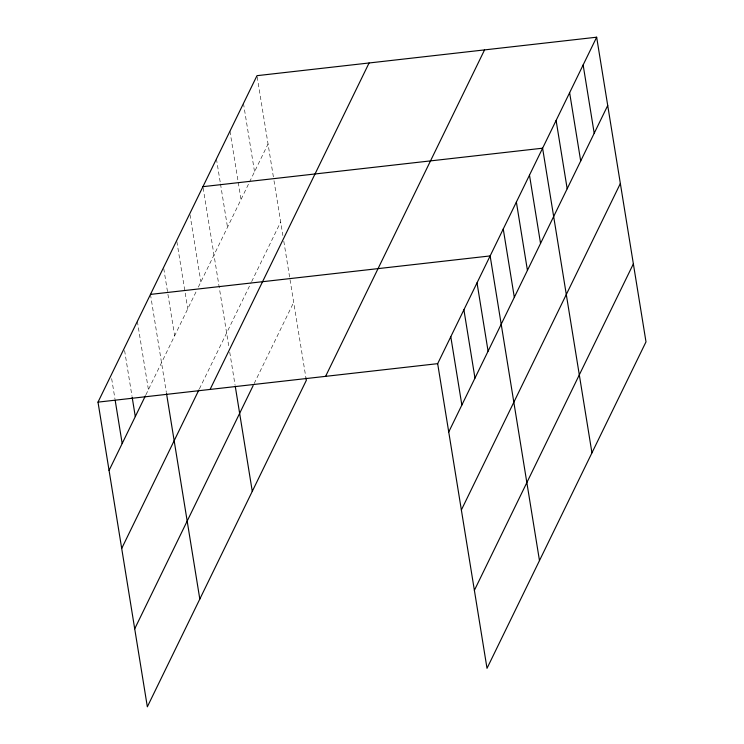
<?xml version="1.0" encoding="UTF-8"?>
<svg xmlns="http://www.w3.org/2000/svg" width="744" height="744" viewBox="0 0 744 744"><rect width="100%" height="100%" fill="white"/><g stroke="black" fill="none" stroke-linecap="round" stroke-linejoin="round"><path stroke-width="0.56" stroke-dasharray="3.72 2.79" d="M145.889 394.832L196.332 291.239M198.35 287.1L249.026 183.043M249.528 182.02L268.045 143.992M199.383 388.917L251.147 282.627M251.649 281.595L280.683 221.991M254.16 383.541L293.694 302.343M257.164 76.818L273.811 179.546M273.997 180.699L282.878 235.569M283.799 241.223L305.961 378.045M243.474 103.425L254.532 171.743M229.952 131.177L238.071 181.276M238.257 182.41L241.019 199.485M216.439 158.928L220.317 182.829M220.503 183.973L227.506 227.236M203.112 187.814L228.827 346.565M229.738 352.219L235.058 385.048M189.999 214.746L200.88 281.92M176.877 241.679L187.758 308.853M163.764 268.612L174.645 335.786M150.465 294.401L166.358 392.544M137.352 321.334L148.409 389.651M124.601 350.545L131.976 396.087M111.665 378.622L114.985 399.11"/><path stroke-width="1.12" d="M305.961 378.045L306.333 380.342L147.34 706.8L98.003 402.132L256.987 75.674L596.66 37.2L645.997 341.868L487.013 668.326L437.667 363.658L596.66 37.2M109.061 470.45L145.387 395.864M121.7 548.449L198.881 389.958M210.087 389.438L369.08 62.98M134.71 628.801L253.155 385.597M325.584 376.352L484.567 49.895M448.734 431.976L607.718 105.518M461.373 509.966L620.356 183.508M474.384 590.327L633.367 263.869M202.926 186.67L542.599 148.196L591.945 452.863M150.465 294.401L490.138 255.927L539.484 560.595M98.003 402.132L437.667 363.658M583.138 64.951L594.205 133.26M569.625 92.702L580.692 161.011M556.112 120.444L567.179 188.762M529.486 175.128L540.553 243.446M516.373 202.061L527.431 270.379M503.251 228.994L514.318 297.312M477.025 282.859L488.083 351.177M463.903 309.792L474.97 378.11M450.79 336.725L461.857 405.043M235.244 386.183L252.272 491.338M166.544 393.688L199.811 599.069M132.162 397.231L135.296 416.584M115.171 400.253L122.183 443.517"/></g></svg>
